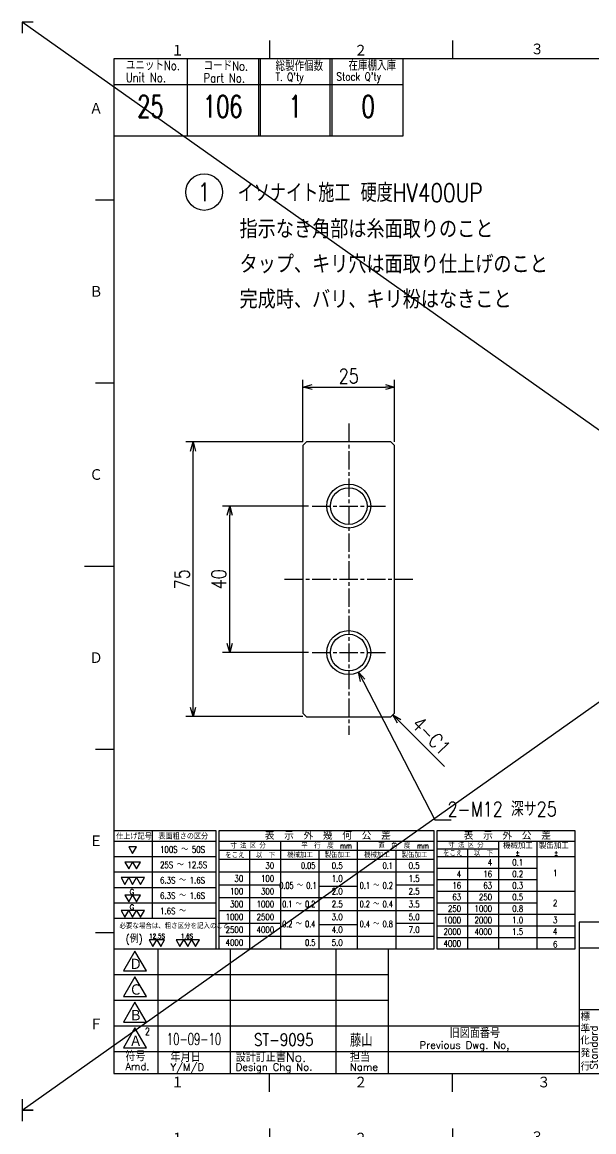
# Model space of a CAD drawing. Extents: x 0 to 420, y 0 to 594.
# Drawn here: x 0 to 156.1, y 291.1 to 594 of the extents above; entities that cross this region are included whole.
import ezdxf
from ezdxf.enums import TextEntityAlignment as Align

# ---------------------------------------------------------------- set-up
doc = ezdxf.new("R2010")
doc.units = 0
doc.linetypes.add('GEN3A', pattern=[3.5, 2, -1.5])
doc.linetypes.add('GEN7A', pattern=[7.5, 5, -0.75, 1, -0.75])
doc.layers.get('0').update_dxf_attribs({"linetype": 'CONTINUOUS'})
doc.layers.get('DEFPOINTS').update_dxf_attribs({"linetype": 'CONTINUOUS'})
for name, color, linetype in [('2', 5, 'CONTINUOUS'), ('4', 3, 'CONTINUOUS'), ('5', 3, 'CONTINUOUS'), ('6', 52, 'CONTINUOUS'), ('7A', 4, 'GEN7A'), ('8', 1, 'CONTINUOUS'), ('RAHM2', 1, 'CONTINUOUS')]:
    doc.layers.add(name, color=color, linetype=linetype)
doc.styles.add('DIMENSION', font='monotxt.shx', dxfattribs={"bigfont": 'bigfont.shx'})
doc.styles.get("Standard").update_dxf_attribs({"font": 'romans.shx', "width": 0.8, "bigfont": 'extfont.shx'})
doc.dimstyles.new('GEN-ISO', dxfattribs={"dimtxt": 4, "dimasz": 2.5, "dimexe": 2, "dimexo": 1, "dimgap": 1, "dimtad": 3, "dimdec": 3, "dimrnd": 0.001, "dimdsep": 46, "dimtxsty": 'Standard', "dimblk": 'OPEN30', "dimcen": 0, "dimclrt": 52, "dimadec": 0, "dimazin": 0, "dimtp": 0.1, "dimtm": 0.1, "dimtfac": 0.6, "dimtdec": 3, "dimtmove": 0, "dimatfit": 3, "dimldrblk": 'OPEN30', "dimfxl": 1, "dimarcsym": 0})

# ---------------------------------------------------------------- blocks, each defined once
blk = doc.blocks.new('1A3ﾌﾞﾋﾝ')
at = {"layer": 'RAHM2', "color": 5, "linetype": 'Continuous'}
for p, q in [((3, 297), (0, 297)), ((0, 297), (0, 294)), ((417, 297), (420, 297)), ((420, 297), (420, 294)), ((217.5, 295), (217.5, 287)), ((67.5, 292), (67.5, 287)), ((117.5, 292), (117.5, 287)), ((167.5, 292), (167.5, 287)), ((267.5, 292), (267.5, 287)), ((317.5, 292), (317.5, 287)), ((367.5, 292), (367.5, 287)), ((410, 287), (25, 287)), ((25, 287), (25, 10)), ((104, 266), (104, 287)), ((410, 10), (410, 287)), ((25, 266), (64.5, 266)), ((64.5, 266), (104, 266)), ((20, 248.5), (25, 248.5)), ((410, 248.5), (415, 248.5)), ((20, 198.5), (25, 198.5)), ((410, 198.5), (415, 198.5)), ((17, 148.5), (25, 148.5)), ((410, 148.5), (418, 148.5)), ((20, 98.5), (25, 98.5)), ((410, 98.5), (415, 98.5)), ((20, 48.5), (25, 48.5)), ((410, 48.5), (415, 48.5)), ((25, 10), (410, 10)), ((67.5, 5), (67.5, 10)), ((117.5, 5), (117.5, 10)), ((217.5, 2), (217.5, 10)), ((267.5, 5), (267.5, 10)), ((317.5, 5), (317.5, 10)), ((367.5, 5), (367.5, 10)), ((0, 3), (0, 0)), ((0, 0), (3, 0)), ((420, 0), (417, 0)), ((420, 3), (420, 0))]:
    blk.add_line(p, q, dxfattribs=at)
at = {"layer": 'RAHM2', "color": 7, "linetype": 'Continuous'}
for p, q in [((45, 287), (45, 266)), ((64.5, 287), (64.5, 266)), ((65, 287), (65, 266)), ((84, 287), (84, 266)), ((84.5, 287), (84.5, 266)), ((200, 267), (200, 287)), ((304, 287), (304, 267)), ((332, 267), (332, 287)), ((360, 287), (360, 267)), ((25, 280), (64.5, 280)), ((64.5, 280), (104, 280)), ((200, 280), (304, 280)), ((210, 267), (210, 280)), ((238, 280), (238, 267)), ((291, 280), (291, 267)), ((200, 273), (410, 273)), ((304, 273), (291, 267)), ((200, 267), (410, 267)), ((195.93, 51.26), (195.93, 27.42)), ((210.55, 51.26), (210.55, 10)), ((225.18, 51.26), (225.18, 27.42)), ((239.8, 51.26), (239.8, 27.42)), ((254.43, 51.26), (254.43, 27.42)), ((269.05, 51.26), (269.05, 27.42)), ((298.3, 51.26), (298.3, 10)), ((25, 44), (100, 44)), ((37, 44), (37, 10)), ((56.8, 44), (56.8, 10)), ((85.6, 44), (85.6, 10)), ((100, 10), (100, 44)), ((152.05, 44.26), (410, 44.26)), ((269.05, 44.26), (269.05, 27.42)), ((298.3, 44.26), (298.3, 44.26)), ((309.17, 44.26), (309.17, 27.42)), ((25, 37), (100, 37)), ((25, 30), (100, 30)), ((152.05, 27.42), (410, 27.42)), ((157.77, 27.42), (157.77, 10)), ((175.59, 27.42), (175.59, 10)), ((181.3, 27.42), (181.3, 10)), ((247.73, 27.42), (247.73, 22.42)), ((264.59, 27.42), (264.59, 22.42)), ((313.83, 27.42), (313.83, 10)), ((334.15, 27.42), (334.15, 22.42)), ((351, 27.42), (351, 22.42)), ((376.29, 27.42), (376.29, 22.42)), ((384.72, 27.42), (384.72, 22.42)), ((401.57, 10), (401.57, 27.42)), ((402.07, 10), (402.07, 27.42)), ((25, 23), (100, 23)), ((100, 23), (152.05, 23)), ((210.55, 22.42), (298.3, 22.42)), ((313.83, 22.42), (410, 22.42)), ((25, 16), (100, 16)), ((100, 16), (152.05, 16)), ((167.5, 5), (167.5, 10))]:
    blk.add_line(p, q, dxfattribs=at)
at = {"layer": 'RAHM2', "color": 3, "linetype": 'Continuous'}
for p, q in [((317.73, 36.35), (401.03, 36.35)), ((214.02, 22.42), (210.55, 10)), ((247.73, 22.42), (244.26, 10)), ((264.59, 22.42), (261.12, 10)), ((298.3, 22.42), (294.83, 10)), ((334.15, 22.42), (330.68, 10)), ((351, 22.42), (347.54, 10)), ((376.29, 22.42), (372.82, 10)), ((384.72, 22.42), (381.25, 10))]:
    blk.add_line(p, q, dxfattribs=at)
at = {"layer": 'RAHM2', "color": 3, "linetype": 'GEN3A'}
for p, q in [((222.44, 22.42), (218.98, 10)), ((230.87, 22.42), (227.41, 10)), ((239.3, 22.42), (235.84, 10)), ((256.16, 22.42), (252.69, 10)), ((273.01, 22.42), (269.55, 10)), ((281.44, 22.42), (277.98, 10)), ((289.87, 22.42), (286.41, 10)), ((325.72, 22.42), (322.25, 10)), ((342.57, 22.42), (339.11, 10)), ((359.43, 22.42), (355.97, 10)), ((367.86, 22.42), (364.39, 10)), ((393.14, 22.42), (389.68, 10))]:
    blk.add_line(p, q, dxfattribs=at)
at = {"layer": 'RAHM2', "color": 5, "linetype": 'Continuous'}
blk.add_lwpolyline([(410, 51.26), (152.05, 51.26), (152.05, 10)], dxfattribs=at)
at = {"layer": 'RAHM2', "color": 7, "linetype": 'Continuous'}
for points in [[(302.02, 45.4), (303.22, 45.4), (303.22, 46.01)], [(302.02, 45.58), (302.97, 45.58), (302.97, 45.91)], [(302.72, 45.82), (302.72, 45.75), (302.02, 45.75), (302.02, 45.4)], [(303.62, 47.51), (303.62, 45.4), (304.92, 45.4), (304.92, 47.51), (303.62, 47.51)], [(303.77, 47.36), (303.77, 46.53), (304.77, 46.53), (304.77, 47.36), (303.77, 47.36)], [(304.77, 46.38), (304.77, 45.55), (303.77, 45.55), (303.77, 46.38), (304.77, 46.38)], [(305.32, 45.98), (305.32, 45.4), (306.58, 45.4), (306.58, 45.75), (305.85, 45.75), (305.85, 45.8)], [(305.57, 45.87), (305.57, 45.58), (306.58, 45.58)]]:
    blk.add_lwpolyline(points, dxfattribs=at)
for points in [[(30.79, 43.41), (27.65, 37.97), (33.92, 37.97)], [(30.79, 36.41), (27.65, 30.97), (33.92, 30.97)], [(30.79, 29.41), (27.65, 23.97), (33.92, 23.97)], [(30.79, 22.41), (27.65, 16.97), (33.92, 16.97)]]:
    blk.add_lwpolyline(points, close=True, dxfattribs=at)
at = {"layer": 'RAHM2', "color": 3, "linetype": 'Continuous'}
for points in [[(317.29, 22.42), (313.83, 10)], [(401.57, 22.42), (401.57, 22.42), (398.11, 10)]]:
    blk.add_lwpolyline(points, dxfattribs=at)
at = {"layer": 'RAHM2', "color": 7, "linetype": 'Continuous'}
for radius, start, end in [(2.5, 308.2706, 230.8952), (2.28, 303.9949, 234.4013), (2.06, 299.8294, 238.4756)]:
    blk.add_arc((304.3, 47.76), radius, start, end, dxfattribs=at)
at = {"layer": '4', "width": 0.9}
blk.add_text('改訂 2005.6.21', height=2.8, dxfattribs=at).set_placement((408.91, 6.44), align=Align.RIGHT)
at = {"layer": 'RAHM2', "color": 5, "linetype": 'Continuous'}
for s, p in [('２', (90.6, 287.58)), ('６', (290.6, 287.58)), ('８', (390.6, 287.58)), ('１', (40.6, 287.58)), ('４', (190.6, 287.58)), ('５', (240.6, 287.58)), ('７', (340.6, 287.58)), ('Ａ', (18.36, 271.74)), ('Ａ', (411.44, 271.74)), ('Ｂ', (18.36, 221.74)), ('Ｂ', (411.44, 221.74)), ('Ｃ', (18.36, 171.74)), ('Ｃ', (411.44, 171.74)), ('Ｄ', (18.36, 121.74)), ('Ｄ', (411.44, 121.74)), ('Ｅ', (18.36, 71.74)), ('Ｅ', (411.44, 71.74)), ('Ｆ', (18.36, 21.74)), ('Ｆ', (411.44, 21.74)), ('１', (40.6, 5.87)), ('２', (90.6, 5.87)), ('３', (140.6, 5.87)), ('４', (190.6, 5.87)), ('５', (240.6, 5.87)), ('６', (290.6, 5.87)), ('７', (340.6, 5.87))]:
    blk.add_text(s, height=3.31, dxfattribs=at).set_placement(p)
blk.add_text('３', height=3.31, dxfattribs=at).set_placement((140.6, 289.58), align=Align.MIDDLE)
at = {"layer": 'RAHM2', "color": 7, "linetype": 'Continuous'}
for s, height, width, p in [('ユニットNo.', 2.5, 0.8, (28.29, 283.92)), ('コードNo.', 2.5, 0.8, (49.52, 283.81)), ('総製作個数', 2.5, 0.8, (69.17, 283.72)), ('在庫棚入庫', 2.5, 0.8, (89.08, 283.82)), ('Unit No.', 2.5, 0.8, (28.29, 280.64)), ('Part No.', 2.5, 0.8, (49.52, 280.53)), ("T. Q'ty", 2.2, 0.8, (69.17, 280.96)), ("Stock Q'ty", 2.2, 0.8, (85.8, 281.06)), ('材料個数', 3, 0.8, (292.32, 274.79)), ('Material Weight(kg)', 2.2, 0.68, (306.37, 275.25)), ('Finished Weight(kg)', 2.2, 0.68, (334.74, 275.25)), ('作成年月日', 3, 0.7, (277.49, 47.82)), ('Kusakabe Electric ＆ Machinery Co.,Ltd.', 3.3108, 0.5, (345.56, 46.19)), ('Y/M/D', 1.8, 0.8, (280.79, 44.87)), ('名 称', 3, 0.7, (301.06, 37.33)), ('20', 3.5, 0.8, (269.81, 34.08)), ('TITLE', 2.5, 0.8, (299.18, 31.25)), ('機器記号', 2.5, 0.7, (252.65, 24.77)), ('ユニット記号', 2.5, 0.7, (275.14, 24.85)), ('訂正符号', 2, 0.7, (403.01, 25.16)), ('標準図番号', 3, 0.7, (212.26, 23.44)), ('Std. No.', 2.5, 0.7, (227.23, 23.44)), ('Mach. code', 2, 0.7, (249.86, 22.83)), ('Unit Code', 2, 0.7, (275.45, 22.83)), ('Machine Type', 1.7, 0.9, (315.15, 23.05)), ('図面番号', 3, 0.7, (300.15, 20.37))]:
    blk.add_text(s, height=height, dxfattribs=dict(at, width=width)).set_placement(p)
for s, height, p in [('材\u3000\u3000\u3000\u3000\u3000料', 3.311, (223.18, 281.82)), ('Material', 3, (259.34, 281.82)), ('備     考', 3.311, (375.08, 281.21)), ('素材重量 Kg', 3, (307.35, 279.63)), ('仕上重量 Kg', 3, (335.35, 279.63)), ('材\u3000\u3000質', 3, (216.68, 276.39)), ('材料寸法／型式', 3, (251.33, 276.39)), ('No.', 3.311, (201.5, 274.82)), ('Code', 2.4, (218.82, 273.45)), ('Dimension/Model No.', 2.4, (243.65, 273.45)), ('Remark', 2.5, (377.03, 276.16)), ('Ｄ', 3.2, (29.23, 38.2)), ('Ｃ', 3.2, (29.23, 31.2)), ('Ｂ', 3.2, (29.23, 24.2)), ('機種', 2.4, (320.08, 24.76)), ('ユニット', 2.4, (336.39, 24.96)), ('部 品', 2.4, (358.93, 24.79)), ('特性', 2.4, (377.55, 24.78)), ('派 生', 2.4, (389.89, 24.72)), ('標', 2, (152.44, 24.43)), ('工', 2, (176.15, 24.24)), ('Unit No.', 1.7, (337.39, 22.76)), ('Part No.', 1.7, (357.81, 22.76)), ('Dir.', 1.7, (378.09, 22.76)), ('Branch', 1.7, (389.24, 22.76)), ('Amd.', 1.7, (403.74, 22.76)), ('旧図面番号', 2.5, (116.71, 19.69)), ('準', 2, (152.47, 21.11)), ('事', 2, (176.17, 19.92)), ('Ａ', 3.2, (29.23, 17.2)), ('Previous Dwg. No,', 2, (108.5, 16.75)), ('化', 2, (152.37, 17.95)), ('符号', 2.5, (28.17, 13.37)), ('年月日', 2.5, (40.49, 13.14)), ('設計訂正書No.', 2.5, (58.29, 13.18)), ('担当', 2.5, (89.5, 13.18)), ('発', 2, (152.46, 14.47)), ('番', 2, (176.31, 15.76)), ('Amd.', 2, (28.17, 10.93)), ('Y/M/D', 2, (40.49, 10.7)), ('Design Chg No.', 2, (58.29, 10.75)), ('Name', 2, (89.5, 10.75)), ('行', 2, (152.46, 10.82)), ('号', 2, (176.11, 11.28))]:
    blk.add_text(s, height=height, dxfattribs=at).set_placement(p)
for s, height, p in [('共 通 番 号', 3, (173.93, 49.14)), ('Cross ref No.', 2, (173.93, 46.01))]:
    blk.add_text(s, height=height, dxfattribs=at).set_placement(p, align=Align.MIDDLE)
for s, height, width, p in [('承 認', 3, 0.7, (203.18, 49.35)), ('照  査', 3, 0.7, (217.8, 49.35)), ('設  計', 3, 0.7, (232.43, 49.35)), ('作  成', 3, 0.7, (247.05, 49.35)), ('尺  度', 3, 0.7, (261.67, 49.35)), ('APPROVED', 1.8, 0.8, (203.18, 45.85)), ('CHECKED', 1.8, 0.8, (217.8, 45.85)), ('DESIGNED', 1.8, 0.8, (232.43, 45.85)), ('DRAWN', 1.8, 0.8, (247.05, 45.85)), ('SCALE', 1.8, 0.8, (261.67, 45.85)), ('DWG.No.', 2.5, 0.8, (305.41, 14.96))]:
    blk.add_text(s, height=height, dxfattribs=dict(at, width=width)).set_placement(p, align=Align.MIDDLE)
at = {"layer": 'RAHM2', "color": 7, "linetype": 'Continuous', "width": 0.844147}
blk.add_text('日下部電機株式会社', height=3.311, dxfattribs=at).set_placement((310.35, 46.06), (339.79, 46.06), align=Align.FIT)
at = {"layer": 'RAHM2', "color": 7, "linetype": 'Continuous'}
for s, p in [('Standard', (157.07, 11.05)), ('Job No.', (180.5, 11.05))]:
    blk.add_text(s, height=2, rotation=90, dxfattribs=at).set_placement(p)
at = {"layer": 'RAHM2', "color": 5, "linetype": 'Continuous', "width": 0.7}
for tag, p in [('HEADER3', (35, 274.01)), ('HEADER4', (54.75, 274)), ('HEADER15', (74.49, 274)), ('HEADER16', (94.43, 274))]:
    blk.add_attdef(tag, text='', height=6, dxfattribs=at).set_placement(p, align=Align.MIDDLE)
at = {"layer": 'RAHM2', "color": 7, "linetype": 'Continuous'}
blk.add_attdef('HEADER5', text='', height=2.5, dxfattribs=at).set_placement((63.69, 267.1), align=Align.BOTTOM_RIGHT)
for tag, height, width, p in [('HEADER1', 5, 0.9, (359.12, 40.15)), ('HEADER25', 3.2, 0.63, (46.91, 40.38)), ('HEADER23', 3.33, 0.8, (71.4, 40.2)), ('HEADER24', 3.5, 0.8, (92.57, 40.22)), ('HEADER7', 5, 0.8, (174.38, 35.8)), ('GEN-TITLE-SCA', 4, 0.85, (261.79, 35.85)), ('HEADER22', 3.2, 0.63, (46.91, 33.38)), ('HEADER20', 3.33, 0.8, (71.4, 33.2)), ('HEADER21', 3.5, 0.8, (92.57, 33.22)), ('HEADER2', 6, 0.9, (358.89, 31.68)), ('HEADER19', 3.2, 0.63, (46.91, 26.38)), ('HEADER17', 3.33, 0.8, (71.4, 26.2)), ('HEADER18', 3.5, 0.8, (92.57, 26.22)), ('HEADER11', 3.2, 0.63, (46.91, 19.38)), ('HEADER9', 3.33, 0.8, (71.4, 19.2)), ('HEADER10', 3.5, 0.8, (92.57, 19.22)), ('HEADER14', 3.31, 0.8, (126.54, 12.82))]:
    blk.add_attdef(tag, text='', height=height, dxfattribs=dict(at, width=width)).set_placement(p, align=Align.MIDDLE)
for tag, p in [('HEADER27', (232.45, 36.09)), ('HEADER26', (247.07, 36.09))]:
    blk.add_attdef(tag, text='', height=4, dxfattribs=at).set_placement(p, align=Align.MIDDLE)
at = {"layer": 'RAHM2', "color": 7, "linetype": 'Continuous', "width": 0.8}
blk.add_attdef('GEN-TITLE-DAT', text='', height=3.5, dxfattribs=at).set_placement((275.35, 34.1), align=Align.BOTTOM_LEFT)
at = {"layer": 'RAHM2', "color": 5, "linetype": 'Continuous'}
blk.add_attdef('HEADER6', text='', height=5.8, dxfattribs=at).set_placement((207.09, 13.03), align=Align.BOTTOM_RIGHT)
at = {"layer": 'RAHM2', "color": 5, "linetype": 'Continuous', "style": 'DIMENSION', "width": 1.2}
for tag, p in [('HEADER13', (213.56, 11.75)), ('HEADER12', (247.26, 11.72)), ('GEN-TITLE-DWG', (316.79, 11.74))]:
    blk.add_attdef(tag, text='', height=7.02, dxfattribs=at).set_placement(p, align=Align.BOTTOM_LEFT)
at = {"layer": 'RAHM2', "color": 5, "linetype": 'Continuous', "style": 'DIMENSION'}
blk.add_attdef('HEADER8', text='', height=7.02, dxfattribs=at).set_placement((408.58, 11.71), align=Align.BOTTOM_RIGHT)
blk = doc.blocks.new('GENBALLOON1')
blk.add_circle((0, 0), 5)
at = {"flags": 1}
blk.add_attdef('GEN_PARENT', text='', height=2.5, dxfattribs=at).set_placement((0, 0), align=Align.MIDDLE)
blk.add_attdef('REF_NO', text='', height=3.5).set_placement((0, 0), align=Align.MIDDLE)
at = {"color": 7, "flags": 1}
for tag, p in [('5GENINF', (6.43, 0.96)), ('6GENINF', (6.43, 0.63)), ('7GENINF', (6.43, 0.3)), ('8GENINF', (6.43, -0.04)), ('9GENINF', (6.43, -0.37)), ('3GENINF', (6.43, -2.34)), ('4GENINF', (6.43, -2.67)), ('10GENINF', (6.43, -0.7)), ('11GENINF', (6.43, -1)), ('12GENINF', (6.43, -1.34)), ('13GENINF', (6.43, -1.67)), ('14GENINF', (6.43, -2)), ('15GENINF', (6.43, -3)), ('20GENINF', (6.43, -4.7)), ('21GENINF', (6.43, -5.04)), ('22GENINF', (6.43, -5.37)), ('16GENINF', (6.43, -3.34)), ('17GENINF', (6.43, -3.7)), ('18GENINF', (6.43, -4.04)), ('19GENINF', (6.43, -4.37))]:
    blk.add_attdef(tag, p, '', height=0.2, dxfattribs=at)
blk = doc.blocks.new('A$C2A7F1BD4')
for p, q in [((10.5, 32.2), (10.5, 8.4)), ((0, 29.4), (28, 29.4)), ((28.7, 29.4), (87.5, 29.4)), ((45.5, 29.4), (45.5, 0)), ((66.5, 29.4), (66.5, 0)), ((88.2, 29.4), (126, 29.4)), ((88.2, 27.3), (105, 27.3)), ((96.6, 27.3), (96.6, 0)), ((105, 29.4), (105, 0)), ((115.5, 29.4), (115.5, 0)), ((28.7, 26.95), (87.5, 26.95)), ((28.7, 24.5), (87.5, 24.5)), ((37.1, 26.95), (37.1, 0)), ((56, 26.95), (56, 0)), ((77, 26.95), (77, 0)), ((88.2, 25.2), (126, 25.2)), ((0, 8.4), (28, 8.4))]:
    blk.add_line(p, q)
for points in [[(5.16, 26.02), (6.22, 27.86), (4.1, 27.86), (5.16, 26.02)], [(4.1, 21.82), (5.16, 23.66), (3.04, 23.66), (4.1, 21.82)], [(6.22, 21.82), (7.28, 23.66), (5.16, 23.66), (6.22, 21.82)], [(3.04, 17.62), (4.1, 19.46), (1.98, 19.46), (3.04, 17.62)], [(5.16, 17.62), (6.22, 19.46), (4.1, 19.46), (5.16, 17.62)], [(7.28, 17.62), (8.35, 19.46), (6.22, 19.46), (7.28, 17.62)], [(4.1, 12.86), (5.16, 14.69), (3.04, 14.69), (4.1, 12.86)], [(6.22, 12.86), (7.28, 14.69), (5.16, 14.69), (6.22, 12.86)], [(3.04, 8.66), (4.1, 10.49), (1.98, 10.49), (3.04, 8.66)], [(5.16, 8.66), (6.22, 10.49), (4.1, 10.49), (5.16, 8.66)], [(7.28, 8.66), (8.35, 10.49), (6.22, 10.49), (7.28, 8.66)], [(10.7, 0.61), (11.76, 2.45), (9.63, 2.45), (10.7, 0.61)], [(12.82, 0.61), (13.88, 2.45), (11.76, 2.45), (12.82, 0.61)], [(18.07, 0.61), (19.13, 2.45), (17.01, 2.45), (18.07, 0.61)], [(20.19, 0.61), (21.26, 2.45), (19.13, 2.45), (20.19, 0.61)], [(22.32, 0.61), (23.38, 2.45), (21.26, 2.45), (22.32, 0.61)]]:
    blk.add_lwpolyline(points, close=True)
at = {"layer": '2'}
for points in [[(0, 0), (28, 0), (28, 32.2), (0, 32.2)], [(28.7, 0), (87.5, 0), (87.5, 32.2), (28.7, 32.2)], [(88.2, 0), (126, 0), (126, 32.2), (88.2, 32.2)]]:
    blk.add_lwpolyline(points, close=True, dxfattribs=at)
at = {"layer": '4'}
for p, q in [((0, 25.2), (28, 25.2)), ((88.2, 22.05), (115.5, 22.05)), ((0, 21), (28, 21)), ((28.7, 21), (87.5, 21)), ((88.2, 18.9), (115.5, 18.9)), ((0, 16.8), (28, 16.8)), ((28.7, 17.5), (45.5, 17.5)), ((56, 17.15), (66.5, 17.15)), ((77, 17.5), (87.5, 17.5)), ((88.2, 15.75), (126, 15.75)), ((0, 12.6), (28, 12.6)), ((28.7, 14), (87.5, 14)), ((88.2, 12.6), (115.5, 12.6)), ((28.7, 10.5), (87.5, 10.5)), ((88.2, 9.45), (126, 9.45)), ((28.7, 7), (45.5, 7)), ((56, 6.65), (66.5, 6.65)), ((77, 7), (87.5, 7)), ((88.2, 6.3), (126, 6.3)), ((28.7, 3.5), (87.5, 3.5)), ((88.2, 3.15), (126, 3.15))]:
    blk.add_line(p, q, dxfattribs=at)
at = {"width": 0.9}
for s, height, p in [('仕上げ記号', 1.54, (5.53, 29.91)), ('表面粗さの区分', 1.54, (18.98, 29.91)), ('寸 法 区 分', 1.4, (36.67, 27.45)), ('平\u3000行\u3000度\u3000mm', 1.4, (58.11, 27.45)), ('直\u3000角\u3000度\u3000mm', 1.4, (79.11, 27.45)), ('寸 法 区 分', 1.4, (96.17, 27.62)), ('機械加工', 1.61, (110.35, 27.35)), ('製缶加工', 1.61, (120.13, 27.35)), ('をこえ', 1.4, (33.04, 24.85)), ('以\u3000下', 1.4, (41.44, 24.85)), ('機械加工', 1.4, (50.85, 24.93)), ('製缶加工', 1.4, (61.11, 24.93)), ('機械加工', 1.4, (71.85, 24.93)), ('製缶加工', 1.4, (82.11, 24.93)), ('をこえ', 1.4, (92.54, 25.38)), ('以\u3000下', 1.4, (100.94, 25.38)), ('%%P', 1.4, (110.27, 25.48)), ('%%P', 1.4, (120.77, 25.48))]:
    blk.add_text(s, height=height, dxfattribs=at).set_placement(p, align=Align.CENTER)
for s, p in [('表\u3000示\u3000外\u3000幾\u3000何\u3000公\u3000差', (58.43, 29.86)), ('表\u3000示\u3000外\u3000公\u3000差', (107.45, 29.86))]:
    blk.add_text(s, height=1.96).set_placement(p, align=Align.CENTER)
for s, height, width, p in [('100S ～ 50S', 1.75, 0.8, (12.64, 26.26)), ('0.1', 1.75, 0.8, (108.79, 22.73)), ('25S ～ 12.5S', 1.75, 0.8, (12.64, 22.06)), ('0.2', 1.75, 0.8, (108.79, 19.58)), ('1', 1.75, 0.8, (119.92, 19.81)), ('6.3S ～ 1.6S', 1.75, 0.8, (12.64, 17.86)), ('0.3', 1.75, 0.8, (108.79, 16.43)), ('6.3S ～ 1.6S', 1.75, 0.8, (12.64, 13.66)), ('0.5', 1.75, 0.8, (108.79, 13.28)), ('2', 1.75, 0.8, (119.92, 11.65)), ('1.6S ～ ', 1.75, 0.8, (12.64, 9.46)), ('0.8', 1.75, 0.8, (108.79, 10.13)), ('必要な場合は、粗さ区分を記入のこと', 1.4, 0.9, (1.56, 5.54)), ('1.0', 1.75, 0.8, (108.79, 6.98)), ('3', 1.75, 0.8, (119.92, 7.04)), ('(例)', 2, 0.9, (3.23, 1.73)), ('12.5S', 1.26, 0.8, (9.67, 2.83)), ('1.6S', 1.26, 0.8, (18.32, 2.83)), ('1.5', 1.75, 0.8, (108.79, 3.83)), ('4', 1.75, 0.8, (119.92, 3.89)), ('6', 1.75, 0.8, (119.92, 0.39))]:
    blk.add_text(s, height=height, dxfattribs=dict(width=width)).set_placement(p)
for s, width, p in [('4', 0.8, (103.3, 22.73)), ('30', 0.8, (43.8, 21.85)), ('0.05', 0.7, (55.02, 21.85)), ('0.5', 0.8, (62.51, 21.85)), ('0.1', 0.7, (76.19, 21.85)), ('0.5', 0.8, (83.51, 21.85)), ('4', 0.8, (94.85, 19.58)), ('16', 0.8, (103.3, 19.58)), ('30', 0.8, (35.35, 18.35)), ('100', 0.8, (43.8, 18.35)), ('1.0', 0.8, (62.51, 18.35)), ('1.5', 0.8, (83.51, 18.35)), ('16', 0.8, (94.85, 16.43)), ('63', 0.8, (103.3, 16.43)), ('100', 0.8, (35.35, 14.85)), ('300', 0.8, (43.8, 14.85)), ('0.05 ～ 0.1', 0.7, (55.36, 16.42)), ('2.0', 0.8, (62.51, 14.85)), ('0.1 ～ 0.2', 0.7, (76.19, 16.42)), ('2.5', 0.8, (83.51, 14.85)), ('300', 0.8, (35.35, 11.35)), ('1000', 0.8, (43.8, 11.35)), ('0.1 ～ 0.2', 0.7, (55.02, 11.35)), ('2.5', 0.8, (62.51, 11.35)), ('0.2 ～ 0.4', 0.7, (76.19, 11.35)), ('3.5', 0.8, (83.51, 11.35)), ('63', 0.8, (94.85, 13.28)), ('250', 0.8, (103.3, 13.28)), ('1000', 0.8, (35.35, 7.85)), ('2500', 0.8, (43.8, 7.85)), ('3.0', 0.8, (62.51, 7.85)), ('5.0', 0.8, (83.51, 7.85)), ('250', 0.8, (94.85, 10.13)), ('1000', 0.8, (103.3, 10.13)), ('2500', 0.8, (35.35, 4.35)), ('4000', 0.8, (43.8, 4.35)), ('0.2 ～ 0.4', 0.7, (55.02, 5.93)), ('4.0', 0.8, (62.51, 4.35)), ('0.4 ～ 0.8', 0.7, (76.19, 5.93)), ('7.0', 0.8, (83.51, 4.35)), ('1000', 0.8, (94.85, 6.98)), ('2000', 0.8, (103.3, 6.98)), ('2000', 0.8, (94.85, 3.83)), ('4000', 0.8, (103.3, 3.83)), ('4000', 0.8, (35.35, 0.85)), ('0.5', 0.7, (55.02, 0.85)), ('5.0', 0.8, (62.51, 0.85)), ('4000', 0.8, (94.85, 0.58))]:
    blk.add_text(s, height=1.75, dxfattribs=dict(width=width)).set_placement(p, align=Align.RIGHT)
for p in [(5.6, 14.89), (5.6, 10.69)]:
    blk.add_text('G', height=1.4).set_placement(p, align=Align.RIGHT)
blk = doc.blocks.new('_Open30')
at = {"color": 0, "linetype": 'ByBlock', "lineweight": -2}
for p, q in [((-1, 0.27), (0, 0)), ((0, 0), (-1, -0.27)), ((0, 0), (-1, 0))]:
    blk.add_line(p, q, dxfattribs=at)
blk = doc.blocks.new('*D24')
at = {"layer": '5', "color": 0, "lineweight": -2, "transparency": 16777216}
for p, q in [((76.66, 479.4), (44.66, 479.4)), ((46.66, 406.9), (46.66, 476.9)), ((76.66, 404.4), (44.66, 404.4))]:
    blk.add_line(p, q, dxfattribs=at)
at = {"layer": 'DEFPOINTS', "color": 0, "transparency": 16777216}
for p in [(46.66, 479.4), (77.66, 479.4), (77.66, 404.4)]:
    blk.add_point(p, dxfattribs=at)
at = {"layer": '5', "color": 0, "lineweight": -2, "transparency": 16777216, "xscale": 2.5, "yscale": 2.5, "zscale": 2.5}
for p, rotation in [((46.66, 479.4), 90), ((46.66, 404.4), 270)]:
    blk.add_blockref('_Open30', p, dxfattribs=dict(at, rotation=rotation))
at = {"layer": '5', "color": 52, "transparency": 16777216, "insert": (43.66, 441.9), "char_height": 4, "attachment_point": 5, "rotation": 90}
blk.add_mtext('75', dxfattribs=at)
blk = doc.blocks.new('*D25')
at = {"layer": '5', "color": 0, "lineweight": -2, "transparency": 16777216}
for p, q in [((76.66, 479.4), (76.66, 496.4)), ((79.16, 494.4), (99.16, 494.4)), ((101.66, 479.4), (101.66, 496.4))]:
    blk.add_line(p, q, dxfattribs=at)
at = {"layer": 'DEFPOINTS', "color": 0, "transparency": 16777216}
for p in [(101.66, 494.4), (76.66, 478.4), (101.66, 478.4)]:
    blk.add_point(p, dxfattribs=at)
at = {"layer": '5', "color": 0, "lineweight": -2, "transparency": 16777216, "xscale": 2.5, "yscale": 2.5, "zscale": 2.5, "rotation": 180}
blk.add_blockref('_Open30', (76.66, 494.4), dxfattribs=at)
at = {"layer": '5', "color": 0, "lineweight": -2, "transparency": 16777216, "xscale": 2.5, "yscale": 2.5, "zscale": 2.5}
blk.add_blockref('_Open30', (101.66, 494.4), dxfattribs=at)
at = {"layer": '5', "color": 52, "transparency": 16777216, "insert": (89.16, 497.4), "char_height": 4, "attachment_point": 5}
blk.add_mtext('25 ', dxfattribs=at)
blk = doc.blocks.new('*D33')
at = {"layer": '5', "color": 0, "lineweight": -2, "transparency": 16777216}
for p, q in [((78.16, 461.9), (54.66, 461.9)), ((56.66, 424.4), (56.66, 459.4)), ((78.16, 421.9), (54.66, 421.9))]:
    blk.add_line(p, q, dxfattribs=at)
at = {"layer": 'DEFPOINTS', "color": 0, "transparency": 16777216}
for p in [(56.66, 461.9), (79.16, 461.9), (79.16, 421.9)]:
    blk.add_point(p, dxfattribs=at)
at = {"layer": '5', "color": 0, "lineweight": -2, "transparency": 16777216, "xscale": 2.5, "yscale": 2.5, "zscale": 2.5}
for p, rotation in [((56.66, 461.9), 90), ((56.66, 421.9), 270)]:
    blk.add_blockref('_Open30', p, dxfattribs=dict(at, rotation=rotation))
at = {"layer": '5', "color": 52, "transparency": 16777216, "insert": (53.66, 441.9), "char_height": 4, "attachment_point": 5, "rotation": 90}
blk.add_mtext('40', dxfattribs=at)

msp = doc.modelspace()

# ---------------------------------------------------------------- linework, layer by layer
at = {"layer": '2'}
for p, q in [((77.6567, 479.3959), (76.6567, 478.3959)), ((100.6567, 479.3959), (77.6567, 479.3959)), ((100.6567, 479.3959), (101.6567, 478.3959)), ((76.6567, 478.3959), (76.6567, 405.3959)), ((101.6567, 405.3959), (101.6567, 478.3959)), ((76.6567, 405.3959), (77.6567, 404.3959)), ((77.6567, 404.3959), (100.6567, 404.3959)), ((100.6567, 404.3959), (101.6567, 405.3959))]:
    msp.add_line(p, q, dxfattribs=at)
for centre in [(89.1567, 461.8959), (89.1567, 421.8959)]:
    msp.add_circle(centre, 5, dxfattribs=at)
at = {"layer": '4'}
for centre in [(89.1567, 461.8959), (89.1567, 421.8959)]:
    msp.add_circle(centre, 6, dxfattribs=at)
at = {"layer": '7A'}
for p, q in [((89.1567, 484.3959), (89.1567, 399.3959)), ((79.1567, 461.8959), (99.1567, 461.8959)), ((71.6567, 441.8959), (106.6567, 441.8959)), ((79.1567, 421.8959), (99.1567, 421.8959))]:
    msp.add_line(p, q, dxfattribs=at)
at = {"layer": '8'}
for p, q in [((0, 297), (420, 594)), ((420, 297), (0, 594))]:
    msp.add_line(p, q, dxfattribs=at)

# ---------------------------------------------------------------- block references
at = {"layer": '2'}
ref = msp.add_blockref('1A3ﾌﾞﾋﾝ', (0, 297), dxfattribs=at)
ref.add_attrib('GEN-TITLE-DWG', 'LD25106N01', dxfattribs={"layer": 'RAHM2', "color": 5, "linetype": 'Continuous', "height": 7.023, "style": 'DIMENSION', "width": 1.2}).set_placement((316.79, 308.7355), align=Align.BOTTOM_LEFT)
ref.add_attrib('GEN-TITLE-DAT', '10-07-23', dxfattribs={"layer": 'RAHM2', "color": 7, "linetype": 'Continuous', "height": 3.5, "width": 0.8}).set_placement((275.3535, 331.1023), align=Align.BOTTOM_LEFT)
ref.add_attrib('GEN-TITLE-SCA', '1:1', dxfattribs={"layer": 'RAHM2', "color": 7, "linetype": 'Continuous', "height": 4, "width": 0.85}).set_placement((261.7913, 332.8503), align=Align.MIDDLE)
ref.add_attrib('HEADER1', ' レベリングロール', dxfattribs={"layer": 'RAHM2', "color": 7, "linetype": 'Continuous', "height": 5, "width": 0.9}).set_placement((359.1225, 337.1474), align=Align.MIDDLE)
ref.add_attrib('HEADER2', 'ガイドレール', dxfattribs={"layer": 'RAHM2', "color": 7, "linetype": 'Continuous', "height": 6, "width": 0.9}).set_placement((358.8944, 328.6784), align=Align.MIDDLE)
ref.add_attrib('HEADER3', '25', dxfattribs={"layer": 'RAHM2', "color": 5, "linetype": 'Continuous', "height": 6, "width": 0.7}).set_placement((35.0039, 571.0069), align=Align.MIDDLE)
ref.add_attrib('HEADER4', '106', dxfattribs={"layer": 'RAHM2', "color": 5, "linetype": 'Continuous', "height": 6, "width": 0.7}).set_placement((54.7539, 571), align=Align.MIDDLE)
ref.add_attrib('HEADER6', '2592', dxfattribs={"layer": 'RAHM2', "color": 5, "linetype": 'Continuous', "height": 5.8}).set_placement((207.0884, 310.0258), align=Align.BOTTOM_RIGHT)
ref.add_attrib('HEADER8', 'A', dxfattribs={"layer": 'RAHM2', "color": 5, "linetype": 'Continuous', "height": 7.023, "style": 'DIMENSION', "width": 1.2}).set_placement((406.6898, 308.715), align=Align.BOTTOM_RIGHT)
ref.add_attrib('HEADER9', 'ST-9095', dxfattribs={"layer": 'RAHM2', "color": 7, "linetype": 'Continuous', "height": 3.331, "width": 0.8}).set_placement((71.3955, 316.1978), align=Align.MIDDLE)
ref.add_attrib('HEADER10', '藤山', dxfattribs={"layer": 'RAHM2', "color": 7, "linetype": 'Continuous', "height": 3.5, "width": 0.8}).set_placement((92.5675, 316.2248), align=Align.MIDDLE)
ref.add_attrib('HEADER11', '10-09-10', dxfattribs={"layer": 'RAHM2', "color": 7, "linetype": 'Continuous', "height": 3.2, "width": 0.63}).set_placement((46.907, 316.3844), align=Align.MIDDLE)
ref.add_attrib('HEADER12', 'LMSR', dxfattribs={"layer": 'RAHM2', "color": 5, "linetype": 'Continuous', "height": 7.023, "style": 'DIMENSION', "width": 1.2}).set_placement((247.2582, 308.7195), align=Align.BOTTOM_LEFT)
ref.add_attrib('HEADER15', '1', dxfattribs={"layer": 'RAHM2', "color": 5, "linetype": 'Continuous', "height": 6, "width": 0.7}).set_placement((74.489, 571), align=Align.MIDDLE)
ref.add_attrib('HEADER16', '0', dxfattribs={"layer": 'RAHM2', "color": 5, "linetype": 'Continuous', "height": 6, "width": 0.7}).set_placement((94.4307, 571), align=Align.MIDDLE)
msp.add_blockref('1A3ﾌﾞﾋﾝ', (0, 0), dxfattribs=at).add_auto_attribs({'GEN-TITLE-DWG': 'LD15133N01', 'GEN-TITLE-DAT': '13-03-29', 'GEN-TITLE-SCA': '1:1', 'HEADER1': ' レベリングロール', 'HEADER2': 'ガイドレール', 'HEADER3': '15', 'HEADER4': '133', 'HEADER6': '2638', 'HEADER12': 'LMSR', 'HEADER13': 'LM10', 'HEADER15': '1', 'HEADER16': '0'})
at = {"layer": '5'}
ref = msp.add_blockref('GENBALLOON1', (49.6927, 547.6301), dxfattribs=at)
ref.add_attrib('REF_NO', '1', dxfattribs={"color": 7, "height": 5, "width": 0.9}).set_placement((49.6927, 547.6301), align=Align.MIDDLE_CENTER)
at = {"layer": '6'}
msp.add_blockref('A$C2A7F1BD4', (25, 341), dxfattribs=at)

# ---------------------------------------------------------------- texts
at = {"layer": '5', "color": 52, "insert": (116.1375, 379.1886), "char_height": 4, "attachment_point": 4}
msp.add_mtext('2-M12 深サ25', dxfattribs=at)
at = {"layer": '6'}
for s, width, p in [('イソナイト施工 硬度HV400UP', 0.8, (58.8463, 544.9189)), ('指示なき角部は糸面取りのこと', 0.9, (59.3466, 535.0104)), ('タップ、キリ穴は面取り仕上げのこと', 0.9, (59.3466, 525.4104)), ('完成時、バリ、キリ粉はなきこと', 0.9, (59.3466, 515.8104))]:
    msp.add_text(s, height=5, dxfattribs=dict(at, width=width)).set_placement(p)
at = {"layer": '6', "width": 0.8}
msp.add_text('4-C1', height=4, rotation=315, dxfattribs=at).set_placement((106.0464, 401.9767))
at = {"layer": '6', "insert": (33.5217, 319.454), "char_height": 2, "attachment_point": 1}
msp.add_mtext_dynamic_manual_height_columns('2', width=2.25824, gutter_width=17.5, heights=[0], dxfattribs=at)

# ---------------------------------------------------------------- dimensions: what is measured, and where the dimension line sits
at = {"layer": '5'}
dim = msp.add_linear_dim(base=(101.6567, 494.3959), p1=(76.6567, 478.3959), p2=(101.6567, 478.3959), text='<> ', dimstyle='GEN-ISO', override={"dimtmove": 2}, dxfattribs=at)
dim.commit()
dim.dimension.update_dxf_attribs({"geometry": '*D25', "text_midpoint": (89.1567, 497.3959)})
for base, p1, p2, picture, middle in [((46.6567, 479.3959), (77.6567, 404.3959), (77.6567, 479.3959), '*D24', (43.6567, 441.8959)), ((56.6567, 461.8959), (79.1567, 421.8959), (79.1567, 461.8959), '*D33', (53.6567, 441.8959))]:
    dim = msp.add_linear_dim(base=base, p1=p1, p2=p2, angle=90, dimstyle='GEN-ISO', dxfattribs=at)
    dim.commit()
    dim.dimension.update_dxf_attribs({"geometry": picture, "text_midpoint": middle})

# ---------------------------------------------------------------- leaders
at = {"layer": '5', "annotation_type": 0, "has_hookline": 1, "hookline_direction": 0}
msp.add_leader([(91.8383, 416.5285), (112.6375, 376.1886), (115.1375, 376.1886)], dimstyle='GEN-ISO', dxfattribs=at)
at = {"layer": '5'}
msp.add_leader([(101.1567, 404.8959), (115.2989, 390.7538)], dimstyle='GEN-ISO', dxfattribs=at)

doc.saveas('drawing.dxf')
